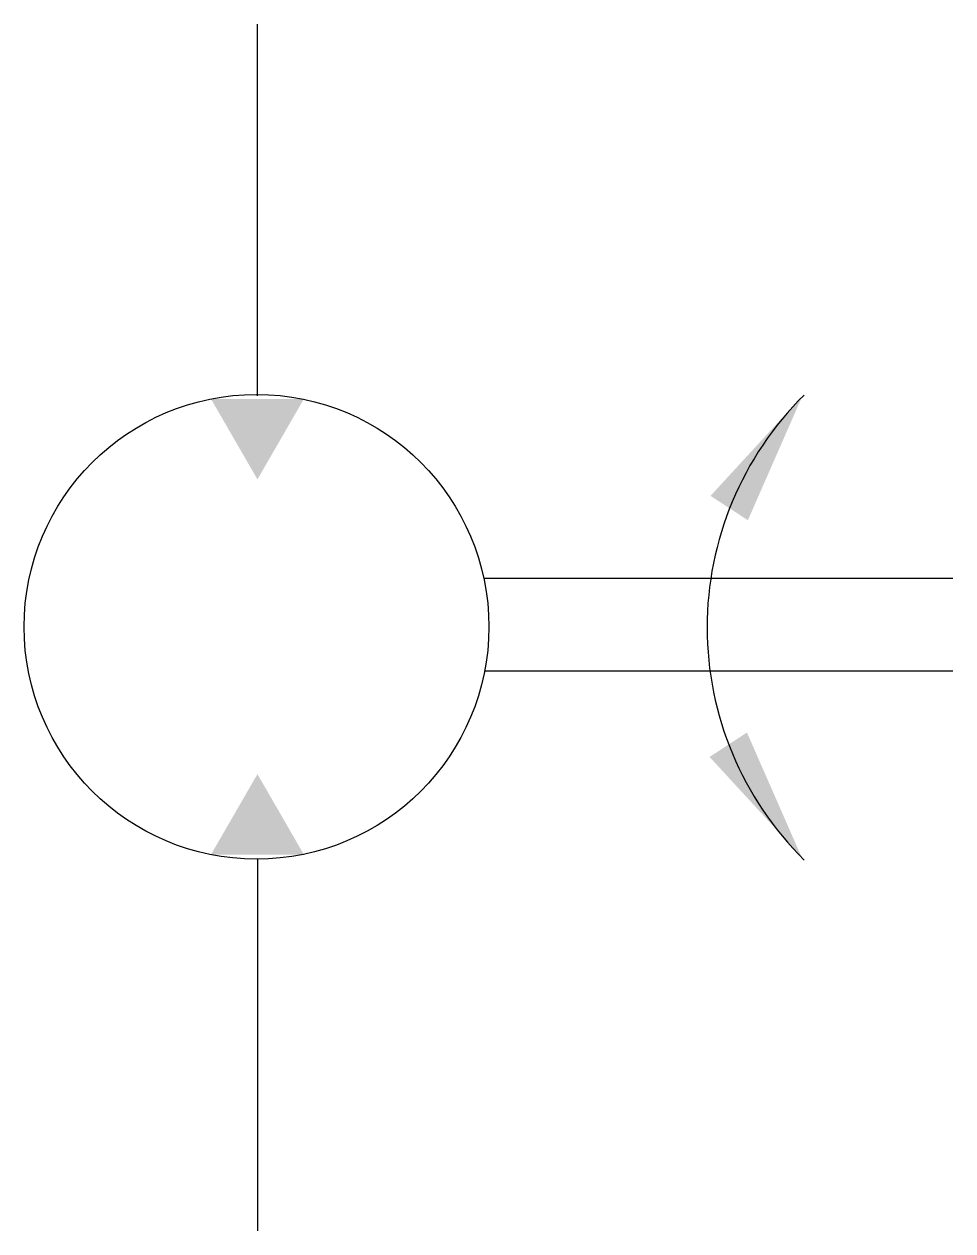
# Model space of a CAD drawing. Extents: x 365.4 to 385.3, y 194.5 to 220.5.
import ezdxf

# ---------------------------------------------------------------- set-up
doc = ezdxf.new("R2010")
doc.units = 0
doc.header["$LTSCALE"] = 5
doc.header["$MEASUREMENT"] = 0
doc.layers.add('11', color=1, linetype='CONTINUOUS')
doc.layers.add('12', color=2, linetype='CONTINUOUS')

msp = doc.modelspace()

# ---------------------------------------------------------------- linework, layer by layer
at = {"layer": '11'}
for p, q in [((370.371, 212.454), (370.371, 220.454)), ((375.24, 208.536), (385.333, 208.536)), ((385.333, 206.536), (375.26, 206.536)), ((370.371, 202.491), (370.371, 194.491))]:
    msp.add_line(p, q, dxfattribs=at)
msp.add_circle((370.351, 207.488), 5, dxfattribs=at)
msp.add_arc((387.076, 207.473), 7.031, 134.6929, 225.3648, dxfattribs=at)
at = {"layer": '12'}
for points in [[(370.371, 210.659), (369.371, 212.391), (371.371, 212.391)], [(380.119, 210.305), (380.923, 209.78), (382.095, 212.454)], [(380.099, 204.688), (380.903, 205.213), (382.075, 202.539)], [(370.371, 204.318), (369.371, 202.586), (371.371, 202.586)]]:
    msp.add_solid(points, dxfattribs=at)

doc.saveas('drawing.dxf')
